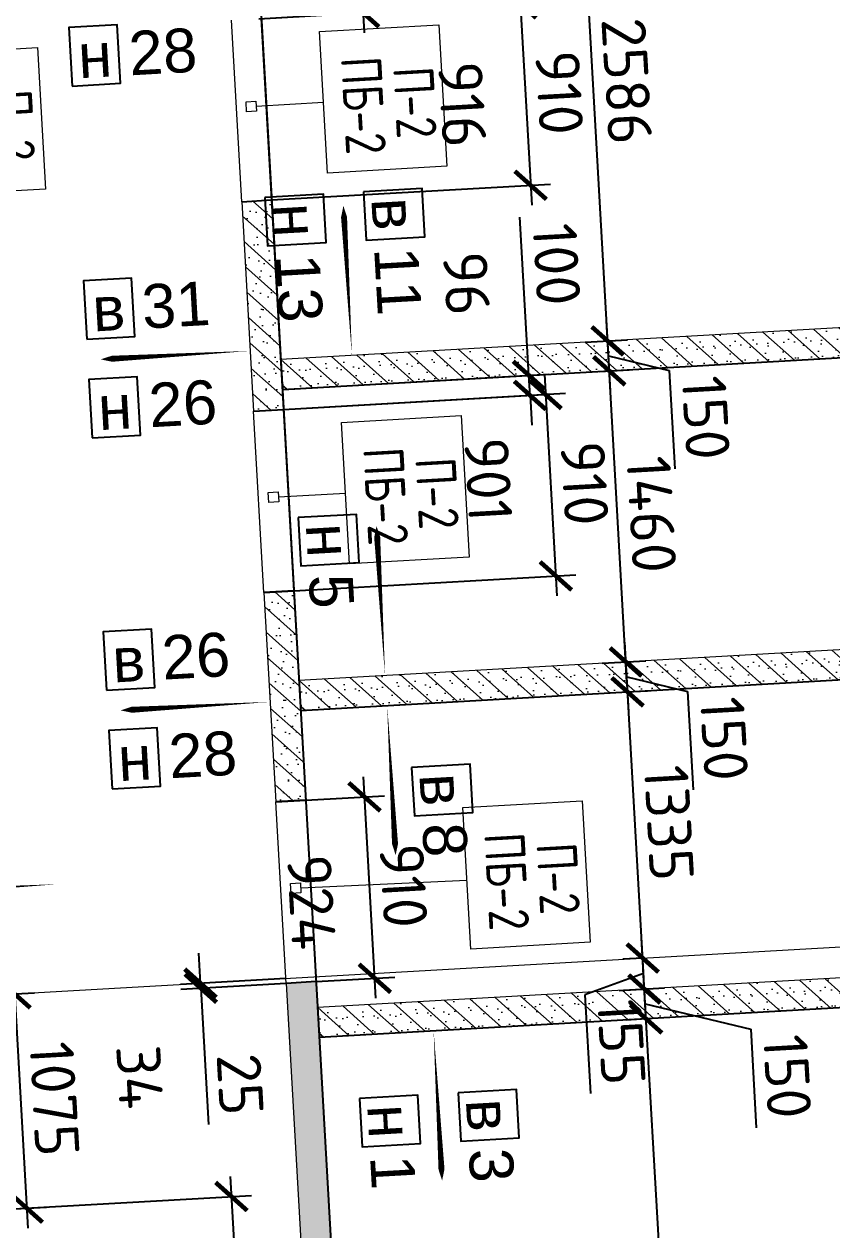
# Model space of a CAD drawing. Header units: metres. Extents: x 107714.6 to 107779.8, y 110796.6 to 110847.9.
# Drawn here: x 107771.99 to 107776.04, y 110811.93 to 110817.96 of the extents above; entities that cross this region are included whole.
import ezdxf

# ---------------------------------------------------------------- set-up
doc = ezdxf.new("R2010")
doc.units = ezdxf.units.M
doc.header["$PDMODE"] = 35
doc.header["$PDSIZE"] = 0.01
doc.linetypes.add('CENTER', pattern=[50.8, 31.75, -6.35, 6.35, -6.35])
doc.linetypes.add('невидимаяX2', pattern=[19.05, 12.7, -6.35])
for name, color, linetype in [('2023.11.08_В_ОТКЛОНЕНИЯ', 7, 'Continuous'), ('2023.11.08_Н_ОТКЛОНЕНИЯ', 7, 'Continuous'), ('_1-1_ Внутренние стены', 7, 'Continuous'), ('_4-3_ маркировка на кладочных планах АР', 7, 'Continuous'), ('размеры', 7, 'Continuous'), ('Слой3', 7, 'Continuous')]:
    doc.layers.add(name, color=color, linetype=linetype)
for name, color, linetype, lineweight in [('ОСИ', 251, 'CENTER', 18), ('Стены', 7, 'Continuous', 18), ('Стены разрез', 7, 'Continuous', 30)]:
    doc.layers.add(name, color=color, linetype=linetype, lineweight=lineweight)
doc.styles.add('AxeAndPointZ', font='arial.ttf')
doc.styles.add('GOST 2.304 type A', font='isocpeur.ttf')
doc.styles.add('стиль1', font='isocpeur.ttf')
doc.dimstyles.new('ISO-25', dxfattribs={"dimtxt": 0.22, "dimasz": 0.15, "dimexe": 0.1, "dimexo": 0, "dimgap": 0.06, "dimtad": 1, "dimdec": 0, "dimlfac": 1000, "dimtxsty": 'GOST 2.304 type A', "dimblk": 'ARCHTICK', "dimcen": 2.5, "dimdle": 0.1, "dimadec": 0, "dimazin": 0, "dimtfac": 1, "dimtdec": 0, "dimtmove": 0, "dimatfit": 3, "dimfxl": 1, "dimarcsym": 0})
doc.dimstyles.new('снизу', dxfattribs={"dimtxt": 0.22, "dimasz": 0.1, "dimexe": 0.1, "dimexo": 0, "dimgap": 0.06, "dimtad": 1, "dimdec": 0, "dimlfac": 1000, "dimtxsty": 'GOST 2.304 type A', "dimblk": 'OBLIQUE', "dimcen": 2.5, "dimdle": 0.1, "dimse1": 1, "dimse2": 1, "dimsd1": 1, "dimsd2": 1, "dimadec": 0, "dimazin": 0, "dimtfac": 1, "dimtdec": 0, "dimtofl": 0, "dimtmove": 2, "dimatfit": 3, "dimfxl": 1, "dimarcsym": 0})

# ---------------------------------------------------------------- blocks, each defined once
blk = doc.blocks.new('_ARCHTICK')
at = {"color": 0, "linetype": 'ByBlock', "const_width": 0.15}
blk.add_lwpolyline([(-0.5, -0.5), (0.5, 0.5)], dxfattribs=at)
blk = doc.blocks.new('*D106')
at = {"layer": 'Defpoints', "color": 0, "transparency": 16777216}
for p in [(107775.107, 110812.9826), (107775.1111, 110812.9828), (107775.5161, 110807.6071)]:
    blk.add_point(p, dxfattribs=at)
at = {"layer": 'размеры', "color": 0, "lineweight": -2, "transparency": 16777216}
for p, q in [((107775.4185, 110807.5014), (107775.1013, 110813.0824)), ((107775.1111, 110812.9828), (107775.0071, 110812.9769)), ((107775.5161, 110807.6071), (107775.313, 110807.5956))]:
    blk.add_line(p, q, dxfattribs=at)
at = {"layer": 'размеры', "color": 0, "lineweight": -2, "transparency": 16777216, "xscale": 0.15, "yscale": 0.15, "zscale": 0.15}
for p, rotation in [((107775.107, 110812.9826), 93.25304974487426), ((107775.4128, 110807.6013), 273.2530497448743)]:
    blk.add_blockref('_ARCHTICK', p, dxfattribs=dict(at, rotation=rotation))
at = {"layer": 'размеры', "color": 0, "transparency": 16777216, "insert": (107775.4296, 110810.3016), "char_height": 0.22, "attachment_point": 5, "rotation": 273.25305, "style": 'GOST 2.304 type A'}
blk.add_mtext('5390', dxfattribs=at)
blk = doc.blocks.new('*D107')
at = {"layer": 'Defpoints', "color": 0, "transparency": 16777216}
for p in [(107774.9725, 110813.1252), (107775.0985, 110813.1323), (107775.1111, 110812.9828)]:
    blk.add_point(p, dxfattribs=at)
at = {"layer": 'размеры', "color": 0, "lineweight": -2, "transparency": 16777216}
for p, q in [((107775.1126, 110812.8827), (107775.0928, 110813.2322)), ((107774.9725, 110813.1252), (107775.1983, 110813.138)), ((107775.1027, 110813.0575), (107775.6307, 110812.9312)), ((107775.1111, 110812.9828), (107775.0071, 110812.9769)), ((107775.6307, 110812.9312), (107775.6588, 110812.438))]:
    blk.add_line(p, q, dxfattribs=at)
at = {"layer": 'размеры', "color": 0, "lineweight": -2, "transparency": 16777216, "xscale": 0.15, "yscale": 0.15, "zscale": 0.15}
for p, rotation in [((107775.0985, 110813.1323), 93.25304974487426), ((107775.107, 110812.9826), 273.2530497448743)]:
    blk.add_blockref('_ARCHTICK', p, dxfattribs=dict(at, rotation=rotation))
at = {"layer": 'размеры', "color": 0, "transparency": 16777216, "insert": (107775.8145, 110812.6943), "char_height": 0.22, "attachment_point": 5, "rotation": 273.25305, "style": 'GOST 2.304 type A'}
blk.add_mtext('150', dxfattribs=at)
blk = doc.blocks.new('*D108')
at = {"layer": 'Defpoints', "color": 0, "transparency": 16777216}
for p in [(107775.0897, 110813.2871), (107775.0897, 110813.2871), (107774.9725, 110813.1252)]:
    blk.add_point(p, dxfattribs=at)
at = {"layer": 'размеры', "color": 0, "lineweight": -2, "transparency": 16777216}
for p, q in [((107775.1041, 110813.0325), (107775.084, 110813.3869)), ((107775.0897, 110813.2871), (107774.9898, 110813.2814)), ((107775.0941, 110813.2097), (107774.7996, 110813.1028)), ((107774.9725, 110813.1252), (107775.1983, 110813.138)), ((107774.7996, 110813.1028), (107774.8277, 110812.6096))]:
    blk.add_line(p, q, dxfattribs=at)
at = {"layer": 'размеры', "color": 0, "lineweight": -2, "transparency": 16777216, "xscale": 0.15, "yscale": 0.15, "zscale": 0.15}
for p, rotation in [((107775.0897, 110813.2871), 93.25304974487426), ((107775.0985, 110813.1323), 273.2530497448743)]:
    blk.add_blockref('_ARCHTICK', p, dxfattribs=dict(at, rotation=rotation))
at = {"layer": 'размеры', "color": 0, "transparency": 16777216, "insert": (107774.9834, 110812.8659), "char_height": 0.22, "attachment_point": 5, "rotation": 273.25305, "style": 'GOST 2.304 type A'}
blk.add_mtext('155', dxfattribs=at)
blk = doc.blocks.new('*D109')
at = {"layer": 'Defpoints', "color": 0, "transparency": 16777216}
for p in [(107775.0067, 110814.6195), (107775.0139, 110814.6199), (107775.0897, 110813.2871)]:
    blk.add_point(p, dxfattribs=at)
at = {"layer": 'размеры', "color": 0, "lineweight": -2, "transparency": 16777216}
for p, q in [((107775.0953, 110813.1873), (107775.0082, 110814.7198)), ((107775.0067, 110814.6195), (107775.1137, 110814.6256)), ((107775.0897, 110813.2871), (107774.9898, 110813.2814))]:
    blk.add_line(p, q, dxfattribs=at)
at = {"layer": 'размеры', "color": 0, "lineweight": -2, "transparency": 16777216, "xscale": 0.15, "yscale": 0.15, "zscale": 0.15}
for p, rotation in [((107775.0139, 110814.6199), 93.25304974487426), ((107775.0897, 110813.2871), 273.2530497448743)]:
    blk.add_blockref('_ARCHTICK', p, dxfattribs=dict(at, rotation=rotation))
at = {"layer": 'размеры', "color": 0, "transparency": 16777216, "insert": (107775.2215, 110813.9632), "char_height": 0.22, "attachment_point": 5, "rotation": 273.25305, "style": 'GOST 2.304 type A'}
blk.add_mtext('1335', dxfattribs=at)
blk = doc.blocks.new('*D110')
at = {"layer": 'Defpoints', "color": 0, "transparency": 16777216}
for p in [(107774.8872, 110814.763), (107775.0054, 110814.7697), (107775.0067, 110814.6195)]:
    blk.add_point(p, dxfattribs=at)
at = {"layer": 'размеры', "color": 0, "lineweight": -2, "transparency": 16777216}
for p, q in [((107775.0196, 110814.5201), (107774.9997, 110814.8695)), ((107774.8872, 110814.763), (107775.1052, 110814.7754)), ((107775.0096, 110814.6948), (107775.3143, 110814.622)), ((107775.0067, 110814.6195), (107775.1137, 110814.6256)), ((107775.3143, 110814.622), (107775.3423, 110814.1288))]:
    blk.add_line(p, q, dxfattribs=at)
at = {"layer": 'размеры', "color": 0, "lineweight": -2, "transparency": 16777216, "xscale": 0.15, "yscale": 0.15, "zscale": 0.15}
for p, rotation in [((107775.0054, 110814.7697), 93.25304974487426), ((107775.0139, 110814.6199), 273.2530497448743)]:
    blk.add_blockref('_ARCHTICK', p, dxfattribs=dict(at, rotation=rotation))
at = {"layer": 'размеры', "color": 0, "transparency": 16777216, "insert": (107775.498, 110814.385), "char_height": 0.22, "attachment_point": 5, "rotation": 273.25305, "style": 'GOST 2.304 type A'}
blk.add_mtext('150', dxfattribs=at)
blk = doc.blocks.new('*D111')
at = {"layer": 'Defpoints', "color": 0, "transparency": 16777216}
for p in [(107774.8727, 110816.2245), (107774.9225, 110816.2273), (107774.8872, 110814.763)]:
    blk.add_point(p, dxfattribs=at)
at = {"layer": 'размеры', "color": 0, "lineweight": -2, "transparency": 16777216}
for p, q in [((107775.0111, 110814.6699), (107774.9169, 110816.3272)), ((107774.8727, 110816.2245), (107775.0224, 110816.233)), ((107774.8872, 110814.763), (107775.1052, 110814.7754))]:
    blk.add_line(p, q, dxfattribs=at)
at = {"layer": 'размеры', "color": 0, "lineweight": -2, "transparency": 16777216, "xscale": 0.15, "yscale": 0.15, "zscale": 0.15}
for p, rotation in [((107774.9225, 110816.2273), 93.25304974487426), ((107775.0054, 110814.7697), 273.2530497448743)]:
    blk.add_blockref('_ARCHTICK', p, dxfattribs=dict(at, rotation=rotation))
at = {"layer": 'размеры', "color": 0, "transparency": 16777216, "insert": (107775.1337, 110815.5082), "char_height": 0.22, "attachment_point": 5, "rotation": 273.25305, "style": 'GOST 2.304 type A'}
blk.add_mtext('1460', dxfattribs=at)
blk = doc.blocks.new('*D114')
at = {"layer": 'Defpoints', "color": 0, "transparency": 16777216}
for p in [(107774.8017, 110816.3707), (107774.914, 110816.3771), (107774.8727, 110816.2245)]:
    blk.add_point(p, dxfattribs=at)
at = {"layer": 'размеры', "color": 0, "lineweight": -2, "transparency": 16777216}
for p, q in [((107774.9282, 110816.1275), (107774.9084, 110816.4769)), ((107774.8017, 110816.3707), (107775.0139, 110816.3828)), ((107774.9183, 110816.3022), (107775.2229, 110816.2294)), ((107774.8727, 110816.2245), (107775.0224, 110816.233)), ((107775.2229, 110816.2294), (107775.2509, 110815.7362))]:
    blk.add_line(p, q, dxfattribs=at)
at = {"layer": 'размеры', "color": 0, "lineweight": -2, "transparency": 16777216, "xscale": 0.15, "yscale": 0.15, "zscale": 0.15}
for p, rotation in [((107774.914, 110816.3771), 93.25304974487426), ((107774.9225, 110816.2273), 273.2530497448743)]:
    blk.add_blockref('_ARCHTICK', p, dxfattribs=dict(at, rotation=rotation))
at = {"layer": 'размеры', "color": 0, "transparency": 16777216, "insert": (107775.4066, 110815.9924), "char_height": 0.22, "attachment_point": 5, "rotation": 273.25305, "style": 'GOST 2.304 type A'}
blk.add_mtext('150', dxfattribs=at)
blk = doc.blocks.new('*D115')
at = {"layer": 'Defpoints', "color": 0, "transparency": 16777216}
for p in [(107774.6913, 110818.9545), (107774.7673, 110818.9588), (107774.8017, 110816.3707)]:
    blk.add_point(p, dxfattribs=at)
at = {"layer": 'размеры', "color": 0, "lineweight": -2, "transparency": 16777216}
for p, q in [((107774.9197, 110816.2773), (107774.7616, 110819.0587)), ((107774.6913, 110818.9545), (107774.8671, 110818.9645)), ((107774.8017, 110816.3707), (107775.0139, 110816.3828))]:
    blk.add_line(p, q, dxfattribs=at)
at = {"layer": 'размеры', "color": 0, "lineweight": -2, "transparency": 16777216, "xscale": 0.15, "yscale": 0.15, "zscale": 0.15}
for p, rotation in [((107774.7673, 110818.9588), 93.25304974487426), ((107774.914, 110816.3771), 273.2530497448743)]:
    blk.add_blockref('_ARCHTICK', p, dxfattribs=dict(at, rotation=rotation))
at = {"layer": 'размеры', "color": 0, "transparency": 16777216, "insert": (107775.0104, 110817.6776), "char_height": 0.22, "attachment_point": 5, "rotation": 273.25305, "style": 'GOST 2.304 type A'}
blk.add_mtext('2586', dxfattribs=at)
blk = doc.blocks.new('*D61')
at = {"layer": 'Defpoints', "color": 0, "transparency": 16777216}
for p in [(107773.4099, 110818.8958), (107773.689, 110818.0202), (107773.1663, 110817.9905)]:
    blk.add_point(p, dxfattribs=at)
at = {"layer": 'размеры', "color": 0, "lineweight": -2, "transparency": 16777216}
for p, q in [((107773.6328, 110819.0086), (107773.6947, 110817.9204)), ((107773.4099, 110818.8958), (107773.7383, 110818.9145)), ((107773.1663, 110817.9905), (107773.7888, 110818.0259))]:
    blk.add_line(p, q, dxfattribs=at)
at = {"layer": 'размеры', "color": 0, "lineweight": -2, "transparency": 16777216, "xscale": 0.15, "yscale": 0.15, "zscale": 0.15}
for p, rotation in [((107773.6385, 110818.9088), 93.25304974487426), ((107773.689, 110818.0202), 273.2530497448743)]:
    blk.add_blockref('_ARCHTICK', p, dxfattribs=dict(at, rotation=rotation))
at = {"layer": 'размеры', "color": 0, "transparency": 16777216, "insert": (107773.8335, 110818.4742), "char_height": 0.22, "attachment_point": 5, "rotation": 273.25305, "style": 'GOST 2.304 type A'}
blk.add_mtext('890', dxfattribs=at)
blk = doc.blocks.new('*D62')
at = {"layer": 'Defpoints', "color": 0, "transparency": 16777216}
for p in [(107773.1663, 110817.9905), (107774.5283, 110817.1565), (107773.2307, 110817.0827)]:
    blk.add_point(p, dxfattribs=at)
at = {"layer": 'размеры', "color": 0, "lineweight": -2, "transparency": 16777216}
for p, q in [((107774.471, 110818.1648), (107774.534, 110817.0566)), ((107773.1663, 110817.9905), (107774.5765, 110818.0707)), ((107773.2307, 110817.0827), (107774.6282, 110817.1622))]:
    blk.add_line(p, q, dxfattribs=at)
at = {"layer": 'размеры', "color": 0, "lineweight": -2, "transparency": 16777216, "xscale": 0.15, "yscale": 0.15, "zscale": 0.15}
for p, rotation in [((107774.4767, 110818.065), 93.25304974487426), ((107774.5283, 110817.1565), 273.2530497448743)]:
    blk.add_blockref('_ARCHTICK', p, dxfattribs=dict(at, rotation=rotation))
at = {"layer": 'размеры', "color": 0, "transparency": 16777216, "insert": (107774.6722, 110817.6204), "char_height": 0.22, "attachment_point": 5, "rotation": 273.25305, "style": 'GOST 2.304 type A'}
blk.add_mtext('910', dxfattribs=at)
blk = doc.blocks.new('*D63')
at = {"layer": 'Defpoints', "color": 0, "transparency": 16777216}
for p in [(107773.2879, 110816.1344), (107774.5255, 110816.1046), (107773.2903, 110816.0344)]:
    blk.add_point(p, dxfattribs=at)
at = {"layer": 'размеры', "color": 0, "lineweight": -2, "transparency": 16777216}
for p, q in [((107774.5199, 110816.2045), (107774.4748, 110816.9972)), ((107773.2879, 110816.1344), (107774.6197, 110816.2101)), ((107774.5255, 110816.1046), (107774.5199, 110816.2045)), ((107773.2903, 110816.0344), (107774.6254, 110816.1103)), ((107774.5255, 110816.1046), (107774.534, 110815.9549))]:
    blk.add_line(p, q, dxfattribs=at)
at = {"layer": 'размеры', "color": 0, "lineweight": -2, "transparency": 16777216, "xscale": 0.15, "yscale": 0.15, "zscale": 0.15}
for p, rotation in [((107774.5199, 110816.2045), 273.2530497448743), ((107774.5255, 110816.1046), 93.25304974487426)]:
    blk.add_blockref('_ARCHTICK', p, dxfattribs=dict(at, rotation=rotation))
at = {"layer": 'размеры', "color": 0, "transparency": 16777216, "insert": (107774.6585, 110816.7602), "char_height": 0.22, "attachment_point": 5, "rotation": 273.25305, "style": 'GOST 2.304 type A'}
blk.add_mtext('100', dxfattribs=at)
blk = doc.blocks.new('*D64')
at = {"layer": 'Defpoints', "color": 0, "transparency": 16777216}
for p in [(107773.2903, 110816.0344), (107774.6547, 110815.2005), (107773.3419, 110815.1259)]:
    blk.add_point(p, dxfattribs=at)
at = {"layer": 'размеры', "color": 0, "lineweight": -2, "transparency": 16777216}
for p, q in [((107774.5974, 110816.2089), (107774.6604, 110815.1007)), ((107773.2903, 110816.0344), (107774.7029, 110816.1147)), ((107773.3419, 110815.1259), (107774.7546, 110815.2062))]:
    blk.add_line(p, q, dxfattribs=at)
at = {"layer": 'размеры', "color": 0, "lineweight": -2, "transparency": 16777216, "xscale": 0.15, "yscale": 0.15, "zscale": 0.15}
for p, rotation in [((107774.6031, 110816.109), 93.25304974487426), ((107774.6547, 110815.2005), 273.2530497448743)]:
    blk.add_blockref('_ARCHTICK', p, dxfattribs=dict(at, rotation=rotation))
at = {"layer": 'размеры', "color": 0, "transparency": 16777216, "insert": (107774.7987, 110815.6644), "char_height": 0.22, "attachment_point": 5, "rotation": 273.25305, "style": 'GOST 2.304 type A'}
blk.add_mtext('910', dxfattribs=at)
blk = doc.blocks.new('*D69')
at = {"layer": 'Defpoints', "color": 0, "transparency": 16777216}
for p in [(107773.302, 110813.1855), (107772.8758, 110813.1362), (107773.3034, 110813.1605)]:
    blk.add_point(p, dxfattribs=at)
at = {"layer": 'размеры', "color": 0, "lineweight": -2, "transparency": 16777216}
for p, q in [((107772.8744, 110813.1612), (107772.8659, 110813.3109)), ((107773.302, 110813.1855), (107772.7745, 110813.1555)), ((107773.3034, 110813.1605), (107772.7759, 110813.1305)), ((107772.8744, 110813.1612), (107772.8758, 110813.1362)), ((107772.8758, 110813.1362), (107772.9146, 110812.4533))]:
    blk.add_line(p, q, dxfattribs=at)
at = {"layer": 'размеры', "color": 0, "lineweight": -2, "transparency": 16777216, "xscale": 0.15, "yscale": 0.15, "zscale": 0.15}
for p, rotation in [((107772.8744, 110813.1612), 273.2530497448743), ((107772.8758, 110813.1362), 93.25304974487426)]:
    blk.add_blockref('_ARCHTICK', p, dxfattribs=dict(at, rotation=rotation))
at = {"layer": 'размеры', "color": 0, "transparency": 16777216, "insert": (107773.0734, 110812.6547), "char_height": 0.22, "attachment_point": 5, "rotation": 273.25305, "style": 'GOST 2.304 type A'}
blk.add_mtext('25', dxfattribs=at)
blk = doc.blocks.new('*D70')
at = {"layer": 'Defpoints', "color": 0, "transparency": 16777216}
for p in [(107773.6962, 110814.0943), (107773.4015, 110814.0776), (107773.4532, 110813.169)]:
    blk.add_point(p, dxfattribs=at)
at = {"layer": 'размеры', "color": 0, "lineweight": -2, "transparency": 16777216}
for p, q in [((107773.7535, 110813.086), (107773.6906, 110814.1942)), ((107773.4015, 110814.0776), (107773.7961, 110814.1)), ((107773.4532, 110813.169), (107773.8477, 110813.1915))]:
    blk.add_line(p, q, dxfattribs=at)
at = {"layer": 'размеры', "color": 0, "lineweight": -2, "transparency": 16777216, "xscale": 0.15, "yscale": 0.15, "zscale": 0.15}
for p, rotation in [((107773.6962, 110814.0943), 93.25304974487426), ((107773.7479, 110813.1858), 273.2530497448743)]:
    blk.add_blockref('_ARCHTICK', p, dxfattribs=dict(at, rotation=rotation))
at = {"layer": 'размеры', "color": 0, "transparency": 16777216, "insert": (107773.8918, 110813.6497), "char_height": 0.22, "attachment_point": 5, "rotation": 273.25305, "style": 'GOST 2.304 type A'}
blk.add_mtext('910', dxfattribs=at)
blk = doc.blocks.new('*D74')
at = {"layer": 'Defpoints', "color": 0, "transparency": 16777216}
for p in [(107771.7091, 110813.095), (107772.0038, 110812.035), (107771.501, 110812.0064)]:
    blk.add_point(p, dxfattribs=at)
at = {"layer": 'размеры', "color": 0, "lineweight": -2, "transparency": 16777216}
for p, q in [((107771.9371, 110813.2081), (107772.0095, 110811.9351)), ((107771.7091, 110813.095), (107772.0426, 110813.1139)), ((107771.501, 110812.0064), (107772.1036, 110812.0406))]:
    blk.add_line(p, q, dxfattribs=at)
at = {"layer": 'размеры', "color": 0, "lineweight": -2, "transparency": 16777216, "xscale": 0.15, "yscale": 0.15, "zscale": 0.15}
for p, rotation in [((107771.9428, 110813.1082), 93.25304974487426), ((107772.0038, 110812.035), 273.2530497448743)]:
    blk.add_blockref('_ARCHTICK', p, dxfattribs=dict(at, rotation=rotation))
at = {"layer": 'размеры', "color": 0, "transparency": 16777216, "insert": (107772.143, 110812.5812), "char_height": 0.22, "attachment_point": 5, "rotation": 273.25305, "style": 'GOST 2.304 type A'}
blk.add_mtext('1075', dxfattribs=at)
blk = doc.blocks.new('*D75')
at = {"layer": 'Defpoints', "color": 0, "transparency": 16777216}
for p in [(107771.501, 110812.0064), (107773.0867, 110811.0849), (107771.5583, 110810.998)]:
    blk.add_point(p, dxfattribs=at)
at = {"layer": 'размеры', "color": 0, "lineweight": -2, "transparency": 16777216}
for p, q in [((107773.0237, 110812.1931), (107773.0923, 110810.985)), ((107771.501, 110812.0064), (107773.1292, 110812.0989)), ((107771.5583, 110810.998), (107773.1865, 110811.0906))]:
    blk.add_line(p, q, dxfattribs=at)
at = {"layer": 'размеры', "color": 0, "lineweight": -2, "transparency": 16777216, "xscale": 0.15, "yscale": 0.15, "zscale": 0.15}
for p, rotation in [((107773.0293, 110812.0933), 93.25304974487426), ((107773.0867, 110811.0849), 273.2530497448743)]:
    blk.add_blockref('_ARCHTICK', p, dxfattribs=dict(at, rotation=rotation))
at = {"layer": 'размеры', "color": 0, "transparency": 16777216, "insert": (107773.2277, 110811.5987), "char_height": 0.22, "attachment_point": 5, "rotation": 273.25305, "style": 'GOST 2.304 type A'}
blk.add_mtext('1010', dxfattribs=at)
blk = doc.blocks.new('*D147')
at = {"layer": 'Defpoints', "color": 0, "transparency": 16777216}
for p in [(107773.3485, 110813.1881), (107772.5443, 110813.1424), (107773.3521, 110813.1546, 21.8653)]:
    blk.add_point(p, dxfattribs=at)
at = {"layer": 'размеры', "color": 0, "transparency": 16777216, "insert": (107772.5699, 110812.6917), "char_height": 0.22, "attachment_point": 5, "rotation": 273.25305, "style": 'GOST 2.304 type A'}
blk.add_mtext('34', dxfattribs=at)
blk = doc.blocks.new('_Oblique')
at = {"color": 0, "linetype": 'ByBlock', "lineweight": -2}
blk.add_line((-0.5, -0.5), (0.5, 0.5), dxfattribs=at)
blk = doc.blocks.new('*D41')
at = {"layer": 'Defpoints', "color": 0, "transparency": 16777216}
for p in [(107773.2913, 110814.0762, 21.7983), (107773.4013, 110814.0824), (107773.3521, 110813.1546, 21.8653)]:
    blk.add_point(p, dxfattribs=at)
at = {"layer": 'размеры', "color": 0, "transparency": 16777216, "insert": (107773.4305, 110813.5673), "char_height": 0.22, "attachment_point": 5, "rotation": 273.25305, "style": 'GOST 2.304 type A'}
blk.add_mtext('924', dxfattribs=at)
blk = doc.blocks.new('*D148')
at = {"layer": 'Defpoints', "color": 0, "transparency": 16777216}
for p in [(107773.2959, 110816.1349), (107774.2396, 110816.0927), (107773.1808, 110816.0325, 21.6253)]:
    blk.add_point(p, dxfattribs=at)
at = {"layer": 'размеры', "color": 0, "transparency": 16777216, "insert": (107774.2071, 110816.6646), "char_height": 0.22, "attachment_point": 5, "rotation": 273.25305, "style": 'GOST 2.304 type A'}
blk.add_mtext('96', dxfattribs=at)
blk = doc.blocks.new('*D42')
at = {"layer": 'Defpoints', "color": 0, "transparency": 16777216}
for p in [(107773.1808, 110816.0325, 21.6253), (107774.3442, 110815.1964), (107773.2419, 110815.1338, 21.6233)]:
    blk.add_point(p, dxfattribs=at)
at = {"layer": 'размеры', "color": 0, "transparency": 16777216, "insert": (107774.3165, 110815.6827), "char_height": 0.22, "attachment_point": 5, "rotation": 273.25305, "style": 'GOST 2.304 type A'}
blk.add_mtext('901', dxfattribs=at)
blk = doc.blocks.new('*D43')
at = {"layer": 'Defpoints', "color": 0, "transparency": 16777216}
for p in [(107774.1573, 110818.0642), (107773.0733, 110818.0026, 21.6613), (107773.1268, 110817.0883, 21.6423)]:
    blk.add_point(p, dxfattribs=at)
at = {"layer": 'размеры', "color": 0, "transparency": 16777216, "insert": (107774.1859, 110817.5612), "char_height": 0.22, "attachment_point": 5, "rotation": 273.25305, "style": 'GOST 2.304 type A'}
blk.add_mtext('916', dxfattribs=at)
blk = doc.blocks.new('*D53')
at = {"layer": 'Defpoints', "color": 0, "transparency": 16777216}
for p in [(107771.4267, 110811.9731, 21.7693), (107772.7355, 110811.0297), (107771.4852, 110810.9587, 21.7583)]:
    blk.add_point(p, dxfattribs=at)
at = {"layer": 'размеры', "color": 0, "transparency": 16777216, "insert": (107772.7049, 110811.5681), "char_height": 0.22, "attachment_point": 5, "rotation": 273.25305, "style": 'GOST 2.304 type A'}
blk.add_mtext('1016', dxfattribs=at)

msp = doc.modelspace()

# ---------------------------------------------------------------- hatches: boundary and pattern name
at = {"layer": '_1-1_ Внутренние стены', "linetype": 'Continuous', "lineweight": 0, "true_color": 0x000000}
h = msp.add_hatch(dxfattribs=at)
h.set_pattern_fill('ГАЗОБЕТОН_0004', color=18, scale=0.001, angle=-86.74695, style=0, pattern_type=2)
h.set_pattern_definition([(318.25305, (107765.02054, 110773.41475), (0.05992578, 0.06714835), []), (3.25305, (107765.080466, 110773.4819), (-0.00459642, 0.08086948), [0, -0.054, 0, -0.081]), (68.25305, (107765.147614, 110773.421976), (0.07523517, -0.03001115), [0, -0.0396, 0, -0.0684])])
h.paths.add_polyline_path([(107773.231, 110817.0827), (107773.0812, 110817.0742), (107773.1408, 110816.0259), (107773.2905, 110816.0344)])
h = msp.add_hatch(dxfattribs=at)
h.set_pattern_fill('ГАЗОБЕТОН_0004', color=18, scale=0.001, angle=-86.74695, style=0, pattern_type=2)
h.set_pattern_definition([(318.25305, (107768.33842, 110772.80204), (0.05992578, 0.06714835), []), (3.25305, (107768.39835, 110772.86919), (-0.00459642, 0.08086948), [0, -0.054, 0, -0.081]), (68.25305, (107768.4655, 110772.809265), (0.07523517, -0.03001115), [0, -0.0396, 0, -0.0684])])
h.paths.add_polyline_path([(107773.2761, 110816.284), (107777.1099, 110816.5019), (107777.1184, 110816.3522), (107773.2846, 110816.1343)])
h = msp.add_hatch(dxfattribs=at)
h.set_pattern_fill('ГАЗОБЕТОН_0004', color=18, scale=0.001, angle=-86.74695, style=0, pattern_type=2)
h.set_pattern_definition([(318.25305, (107765.13176, 110771.45791), (0.05992578, 0.06714835), []), (3.25305, (107765.19169, 110771.52506), (-0.00459642, 0.08086948), [0, -0.054, 0, -0.081]), (68.25305, (107765.25884, 110771.46513), (0.07523517, -0.03001115), [0, -0.0396, 0, -0.0684])])
h.paths.add_polyline_path([(107773.3422, 110815.1259), (107773.1924, 110815.1174), (107773.252, 110814.0691), (107773.4018, 110814.0776)])
h = msp.add_hatch(dxfattribs=at)
h.set_pattern_fill('ГАЗОБЕТОН_0004', color=18, scale=0.001, angle=-86.74695, style=0, pattern_type=2)
h.set_pattern_definition([(318.25305, (107768.42978, 110771.19464), (0.05992578, 0.06714835), []), (3.25305, (107768.48971, 110771.261785), (-0.00459642, 0.08086948), [0, -0.054, 0, -0.081]), (68.25305, (107768.55686, 110771.20186), (0.07523517, -0.03001115), [0, -0.0396, 0, -0.0684])])
h.paths.add_polyline_path([(107773.3675, 110814.6766), (107777.2013, 110814.8945), (107777.2098, 110814.7448), (107773.376, 110814.5268)])
h = msp.add_hatch(dxfattribs=at)
h.set_pattern_fill('ГАЗОБЕТОН_0004', color=18, scale=0.001, angle=-86.74695, style=0, pattern_type=2)
h.set_pattern_definition([(318.25305, (107768.52285, 110769.55728), (0.05992578, 0.06714835), []), (3.25305, (107768.58277, 110769.62443), (-0.00459642, 0.08086948), [0, -0.054, 0, -0.081]), (68.25305, (107768.64992, 110769.5645), (0.07523517, -0.03001115), [0, -0.0396, 0, -0.0684])])
h.paths.add_polyline_path([(107773.4605, 110813.0392), (107777.2944, 110813.2572), (107777.3029, 110813.1074), (107773.4691, 110812.8895)])
h = msp.add_hatch(dxfattribs=at)
h.set_pattern_fill('ГАЗОБЕТОН_0004', color=18, scale=0.001, angle=-86.74695, style=0, pattern_type=2)
h.set_pattern_definition([(318.25305, (107765.24275, 110769.50106), (0.05992578, 0.06714835), []), (3.25305, (107765.30268, 110769.568205), (-0.00459642, 0.08086948), [0, -0.054, 0, -0.081]), (68.25305, (107765.36983, 110769.50828), (0.07523517, -0.03001115), [0, -0.0396, 0, -0.0684])])
h.paths.add_polyline_path([(107773.4532, 110813.169), (107773.3034, 110813.1605), (107773.6989, 110806.2018), (107773.8487, 110806.2103)])

# ---------------------------------------------------------------- linework, layer by layer
for points in [[(107773.081, 110817.0742), (107773.2307, 110817.0827)], [(107773.1406, 110816.0259), (107773.2903, 110816.0344)], [(107773.4532, 110813.169), (107773.3034, 110813.1605)]]:
    msp.add_lwpolyline(points)
at = {"layer": '2023.11.08_В_ОТКЛОНЕНИЯ'}
for points in [[(107773.6331, 110816.3043, 0, 0, 0), (107773.5905, 110817.0531, 0, 0.16, 0), (107773.6075, 110816.7536, 0.03, 0.03, 0), (107773.6331, 110816.3043, 0, 0, 0)], [(107773.1234, 110816.3271, 0, 0, 0), (107772.3746, 110816.2846, 0, 0.16, 0), (107772.6742, 110816.3016, 0.03, 0.03, 0), (107773.1234, 110816.3271, 0, 0, 0)], [(107773.2233, 110814.5698, 0, 0, 0), (107772.4745, 110814.5272, 0, 0.16, 0), (107772.774, 110814.5442, 0.03, 0.03, 0), (107773.2233, 110814.5698, 0, 0, 0)], [(107773.8097, 110814.5515, 0, 0, 0), (107773.8523, 110813.8027, 0, 0.16, 0), (107773.8352, 110814.1022, 0.03, 0.03, 0), (107773.8097, 110814.5515, 0, 0, 0)], [(107772.1584, 110813.6571, 0, 0, 0), (107771.4096, 110813.6145, 0, 0.16, 0), (107771.7091, 110813.6315, 0.03, 0.03, 0), (107772.1584, 110813.6571, 0, 0, 0)], [(107774.0424, 110812.9221, 0, 0, 0), (107774.085, 110812.1733, 0, 0.16, 0), (107774.068, 110812.4728, 0.03, 0.03, 0), (107774.0424, 110812.9221, 0, 0, 0)]]:
    msp.add_lwpolyline(points, format="xyseb", dxfattribs=at)
for points in [[(107773.6914, 110817.1234), (107773.7051, 110816.8818), (107773.9979, 110816.8985), (107773.9842, 110817.1401), (107773.6914, 110817.1234)], [(107772.3043, 110816.3854), (107772.5459, 110816.3992), (107772.5293, 110816.692), (107772.2877, 110816.6783), (107772.3043, 110816.3854)], [(107772.4042, 110814.6281), (107772.6458, 110814.6418), (107772.6292, 110814.9346), (107772.3875, 110814.9209), (107772.4042, 110814.6281)], [(107773.9322, 110814.2411), (107773.9459, 110813.9994), (107774.2388, 110814.0161), (107774.225, 110814.2577), (107773.9322, 110814.2411)], [(107774.1649, 110812.6116), (107774.1787, 110812.37), (107774.4715, 110812.3867), (107774.4578, 110812.6283), (107774.1649, 110812.6116)]]:
    msp.add_lwpolyline(points, dxfattribs=at)
at = {"layer": '2023.11.08_Н_ОТКЛОНЕНИЯ'}
for points in [[(107772.2322, 110817.6532), (107772.4739, 110817.667), (107772.4572, 110817.9598), (107772.2156, 110817.9461), (107772.2322, 110817.6532)], [(107772.2322, 110817.6532), (107772.4739, 110817.667), (107772.4572, 110817.9598), (107772.2156, 110817.9461), (107772.2322, 110817.6532)], [(107773.1972, 110817.0953), (107773.2109, 110816.8537), (107773.5037, 110816.8704), (107773.49, 110817.112), (107773.1972, 110817.0953)], [(107772.3324, 110815.8912), (107772.574, 110815.905), (107772.5574, 110816.1978), (107772.3157, 110816.1841), (107772.3324, 110815.8912)], [(107773.3631, 110815.4922), (107773.3769, 110815.2506), (107773.6697, 110815.2672), (107773.656, 110815.5088), (107773.3631, 110815.4922)], [(107772.4323, 110814.1339), (107772.6739, 110814.1476), (107772.6572, 110814.4404), (107772.4156, 110814.4267), (107772.4323, 110814.1339)], [(107773.6707, 110812.5835), (107773.6845, 110812.3419), (107773.9773, 110812.3586), (107773.9636, 110812.6002), (107773.6707, 110812.5835)]]:
    msp.add_lwpolyline(points, dxfattribs=at)
for points in [[(107773.6331, 110816.3043, 0, 0, 0), (107773.5905, 110817.0531, 0, 0.16, 0), (107773.6075, 110816.7536, 0.03, 0.03, 0), (107773.6331, 110816.3043, 0, 0, 0)], [(107773.1234, 110816.3271, 0, 0, 0), (107772.3746, 110816.2846, 0, 0.16, 0), (107772.6742, 110816.3016, 0.03, 0.03, 0), (107773.1234, 110816.3271, 0, 0, 0)], [(107773.799, 110814.7011, 0, 0, 0), (107773.7565, 110815.4499, 0, 0.16, 0), (107773.7735, 110815.1504, 0.03, 0.03, 0), (107773.799, 110814.7011, 0, 0, 0)], [(107773.2233, 110814.5698, 0, 0, 0), (107772.4745, 110814.5272, 0, 0.16, 0), (107772.774, 110814.5442, 0.03, 0.03, 0), (107773.2233, 110814.5698, 0, 0, 0)], [(107772.1584, 110813.6571, 0, 0, 0), (107771.4096, 110813.6145, 0, 0.16, 0), (107771.7091, 110813.6315, 0.03, 0.03, 0), (107772.1584, 110813.6571, 0, 0, 0)], [(107774.0424, 110812.9221, 0, 0, 0), (107774.085, 110812.1733, 0, 0.16, 0), (107774.068, 110812.4728, 0.03, 0.03, 0), (107774.0424, 110812.9221, 0, 0, 0)]]:
    msp.add_lwpolyline(points, format="xyseb", dxfattribs=at)
at = {"layer": '_4-3_ маркировка на кладочных планах АР', "linetype": 'Continuous', "lineweight": 0}
for p, q in [((107773.4701, 110817.9259), (107774.0691, 110817.9599)), ((107774.0691, 110817.9599), (107774.1093, 110817.2517)), ((107773.5103, 110817.2177), (107773.4701, 110817.9259)), ((107771.4583, 110817.8116), (107772.0573, 110817.8456)), ((107772.0573, 110817.8456), (107772.0976, 110817.1374)), ((107773.1026, 110817.5748), (107773.1525, 110817.5776)), ((107773.1054, 110817.5249), (107773.1026, 110817.5748)), ((107773.1554, 110817.5277), (107773.1054, 110817.5249)), ((107773.1525, 110817.5776), (107773.1554, 110817.5277)), ((107773.1539, 110817.5527), (107773.4902, 110817.5718)), ((107774.1093, 110817.2517), (107773.5103, 110817.2177)), ((107772.0976, 110817.1374), (107771.4986, 110817.1033)), ((107773.5813, 110815.9691), (107774.1803, 110816.0031)), ((107773.6215, 110815.2608), (107773.5813, 110815.9691)), ((107774.1803, 110816.0031), (107774.2206, 110815.2949)), ((107773.2138, 110815.618), (107773.2637, 110815.6208)), ((107773.2167, 110815.568), (107773.2138, 110815.618)), ((107773.2637, 110815.6208), (107773.2666, 110815.5709)), ((107773.2652, 110815.5958), (107773.6014, 110815.6149)), ((107773.2666, 110815.5709), (107773.2167, 110815.568)), ((107774.2206, 110815.2949), (107773.6215, 110815.2608)), ((107774.1879, 110814.0404), (107774.7869, 110814.0744)), ((107774.2282, 110813.3322), (107774.1879, 110814.0404)), ((107774.7869, 110814.0744), (107774.8272, 110813.3662)), ((107773.3764, 110813.639), (107774.2086, 110813.6769)), ((107773.325, 110813.6611), (107773.375, 110813.664)), ((107773.3279, 110813.6112), (107773.325, 110813.6611)), ((107773.3778, 110813.614), (107773.3279, 110813.6112)), ((107773.375, 110813.664), (107773.3778, 110813.614)), ((107774.8272, 110813.3662), (107774.2282, 110813.3322))]:
    msp.add_line(p, q, dxfattribs=at)
at = {"layer": 'ОСИ'}
msp.add_line((107763.7422, 110812.6421), (107778.4767, 110813.4796), dxfattribs=at)
at = {"layer": 'Слой3', "color": 6}
for points in [[(107772.4212, 110831.3247), (107774.1418, 110801.0536)], [(107773.2846, 110816.1343), (107777.1184, 110816.3522)], [(107773.376, 110814.5268), (107777.2098, 110814.7448)], [(107777.3029, 110813.1074), (107773.4691, 110812.8895)]]:
    msp.add_lwpolyline(points, dxfattribs=at)
at = {"layer": 'Стены', "linetype": 'невидимаяX2'}
for points in [[(107773.081, 110817.0742), (107773.0293, 110817.9827)], [(107773.2307, 110817.0827), (107773.1791, 110817.9913)], [(107773.1922, 110815.1174), (107773.1406, 110816.0259)], [(107773.3419, 110815.1259), (107773.2903, 110816.0344)], [(107773.3034, 110813.1605), (107773.2518, 110814.0691)], [(107773.4532, 110813.169), (107773.4015, 110814.0776)]]:
    msp.add_lwpolyline(points, dxfattribs=at)
at = {"layer": 'Стены'}
for points in [[(107773.081, 110817.0742), (107773.1406, 110816.0259)], [(107773.1922, 110815.1174), (107773.2518, 110814.0691)], [(107773.3034, 110813.1605), (107773.6354, 110807.32)]]:
    msp.add_lwpolyline(points, dxfattribs=at)
at = {"layer": 'Стены', "lineweight": 18}
for points in [[(107773.2903, 110816.0344), (107773.2307, 110817.0827)], [(107777.1299, 110816.5031), (107773.2761, 110816.284)], [(107777.1384, 110816.3533), (107773.2846, 110816.1343)], [(107773.4015, 110814.0776), (107773.3419, 110815.1259)], [(107777.2213, 110814.8956), (107773.3675, 110814.6766)], [(107777.2298, 110814.7459), (107773.376, 110814.5268)], [(107777.2944, 110813.2572), (107773.4605, 110813.0392)], [(107773.8487, 110806.2103), (107773.4532, 110813.169)], [(107777.3029, 110813.1074), (107773.4691, 110812.8895)]]:
    msp.add_lwpolyline(points, dxfattribs=at)
at = {"layer": 'Стены разрез'}
for p, q in [((107773.3419, 110815.1259), (107773.1922, 110815.1174)), ((107773.2518, 110814.0691), (107773.4015, 110814.0776))]:
    msp.add_line(p, q, dxfattribs=at)

# ---------------------------------------------------------------- texts
at = {"layer": '2023.11.08_В_ОТКЛОНЕНИЯ', "style": 'AxeAndPointZ'}
for s, rotation, p in [('в 11', 273.25305, (107773.7301, 110817.0889)), ('в 31', 3.25305, (107772.3389, 110816.4242)), ('в 26', 3.25305, (107772.4387, 110814.6668)), ('в 8', 273.25305, (107773.9709, 110814.2065)), ('в 3', 273.25305, (107774.2037, 110812.5771))]:
    msp.add_text(s, height=0.22, rotation=rotation, dxfattribs=at).set_placement(p)
at = {"layer": '2023.11.08_Н_ОТКЛОНЕНИЯ', "style": 'AxeAndPointZ'}
for s, rotation, p in [('н 28', 3.25305, (107772.2668, 110817.692)), ('н 28', 3.25305, (107772.2668, 110817.692)), ('н 13', 273.25305, (107773.2359, 110817.0608)), ('н 26', 3.25305, (107772.3669, 110815.93)), ('н 5', 273.25305, (107773.4019, 110815.4576)), ('н 28', 3.25305, (107772.4668, 110814.1726)), ('н 1', 273.25305, (107773.7095, 110812.549))]:
    msp.add_text(s, height=0.22, rotation=rotation, dxfattribs=at).set_placement(p)
at = {"layer": '_4-3_ маркировка на кладочных планах АР', "lineweight": 5, "char_height": 0.2, "attachment_point": 2, "rotation": 273.25305, "style": 'стиль1'}
for s, insert in [('\\A1;\\pxqc,t0,20;{\\W0.8;ПБ-2 \\H0.66x;\\S^  ;\\S^  ;}', (107773.7979, 110817.4437)), ('\\A1;\\pxqc,t0,20;{\\W0.8;П-2 \\H0.66x;\\S^  ;\\S^  ;}', (107774.0556, 110817.4584)), ('\\A1;\\pxqc,t0,20;{\\W0.8;П-2 \\H0.66x;\\S^  ;\\S^  ;}', (107772.0438, 110817.344)), ('\\A1;\\pxqc,t0,20;{\\W0.8;ПБ-2 \\H0.66x;\\S^  ;\\S^  ;}', (107773.9092, 110815.4869)), ('\\A1;\\pxqc,t0,20;{\\W0.8;П-2 \\H0.66x;\\S^  ;\\S^  ;}', (107774.1668, 110815.5015)), ('\\A1;\\pxqc,t0,20;{\\W0.8;ПБ-2 \\H0.66x;\\S^  ;\\S^  ;}', (107774.5158, 110813.5582)), ('\\A1;\\pxqc,t0,20;{\\W0.8;П-2 \\H0.66x;\\S^  ;\\S^  ;}', (107774.7735, 110813.5728))]:
    msp.add_mtext(s, dxfattribs=dict(at, insert=insert))

# ---------------------------------------------------------------- dimensions: what is measured, and where the dimension line sits
at = {"layer": 'размеры'}
for base, p1, p2, picture, middle in [((107774.7673, 110818.9588), (107774.8017, 110816.3707), (107774.6913, 110818.9545), '*D115', (107775.0104, 110817.6776)), ((107774.5283, 110817.1565), (107773.1663, 110817.9905), (107773.2307, 110817.0827), '*D62', (107774.6722, 110817.6204)), ((107774.914, 110816.3771), (107774.8727, 110816.2245), (107774.8017, 110816.3707), '*D114', (107775.396, 110816.1791)), ((107774.9225, 110816.2273), (107774.8872, 110814.763), (107774.8727, 110816.2245), '*D111', (107775.1337, 110815.5082)), ((107774.6547, 110815.2005), (107773.2903, 110816.0344), (107773.3419, 110815.1259), '*D64', (107774.7987, 110815.6644)), ((107775.0054, 110814.7697), (107775.0067, 110814.6195), (107774.8872, 110814.763), '*D110', (107775.4874, 110814.5717)), ((107775.0139, 110814.6199), (107775.0897, 110813.2871), (107775.0067, 110814.6195), '*D109', (107775.2215, 110813.9632)), ((107775.0897, 110813.2871), (107774.9725, 110813.1252), (107775.0897, 110813.2871), '*D108', (107774.9728, 110813.0526)), ((107775.0985, 110813.1323), (107775.1111, 110812.9828), (107774.9725, 110813.1252), '*D107', (107775.8039, 110812.881)), ((107775.107, 110812.9826), (107775.5161, 110807.6071), (107775.1111, 110812.9828), '*D106', (107775.4296, 110810.3016)), ((107773.0867, 110811.0849), (107771.501, 110812.0064), (107771.5583, 110810.998), '*D75', (107773.2277, 110811.5987))]:
    dim = msp.add_linear_dim(base=base, p1=p1, p2=p2, angle=273.25305, dimstyle='ISO-25', override={"dimtmove": 1}, dxfattribs=at)
    dim.commit()
    dim.dimension.update_dxf_attribs({"geometry": picture, "text_midpoint": middle})
for base, p1, p2, picture, middle in [((107773.689, 110818.0202), (107773.4099, 110818.8958), (107773.1663, 110817.9905), '*D61', (107773.8335, 110818.4742)), ((107773.6962, 110814.0943), (107773.4532, 110813.169), (107773.4015, 110814.0776), '*D70', (107773.8918, 110813.6497)), ((107772.8758, 110813.1362), (107773.302, 110813.1855), (107773.3034, 110813.1605), '*D69', (107773.0734, 110812.6547)), ((107772.0038, 110812.035), (107771.7091, 110813.095), (107771.501, 110812.0064), '*D74', (107772.143, 110812.5812))]:
    dim = msp.add_linear_dim(base=base, p1=p1, p2=p2, angle=273.25305, dimstyle='ISO-25', dxfattribs=at)
    dim.commit()
    dim.dimension.update_dxf_attribs({"geometry": picture, "text_midpoint": middle})
for base, p1, p2, dimstyle, picture, middle in [((107774.1573, 110818.0642), (107773.1268, 110817.0883, 21.6423), (107773.0733, 110818.0026, 21.6613), 'снизу', '*D43', (107774.1859, 110817.5612)), ((107774.5255, 110816.1046), (107773.2879, 110816.1344), (107773.2903, 110816.0344), 'ISO-25', '*D63', (107774.4888, 110816.7506)), ((107774.2396, 110816.0927), (107773.2959, 110816.1349), (107773.1808, 110816.0325, 21.6253), 'снизу', '*D148', (107774.2071, 110816.6646)), ((107774.3442, 110815.1964), (107773.1808, 110816.0325, 21.6253), (107773.2419, 110815.1338, 21.6233), 'снизу', '*D42', (107774.3165, 110815.6827)), ((107773.4013, 110814.0824), (107773.3521, 110813.1546, 21.8653), (107773.2913, 110814.0762, 21.7983), 'снизу', '*D41', (107773.4305, 110813.5673)), ((107772.5443, 110813.1424), (107773.3521, 110813.1546, 21.8653), (107773.3485, 110813.1881), 'снизу', '*D147', (107772.5699, 110812.6917)), ((107772.7355, 110811.0297), (107771.4267, 110811.9731, 21.7693), (107771.4852, 110810.9587, 21.7583), 'снизу', '*D53', (107772.7049, 110811.5681))]:
    dim = msp.add_linear_dim(base=base, p1=p1, p2=p2, angle=273.25305, dimstyle=dimstyle, dxfattribs=at)
    dim.commit()
    dim.dimension.update_dxf_attribs({"geometry": picture, "text_midpoint": middle, "dimtype": 160})

doc.saveas('drawing.dxf')
